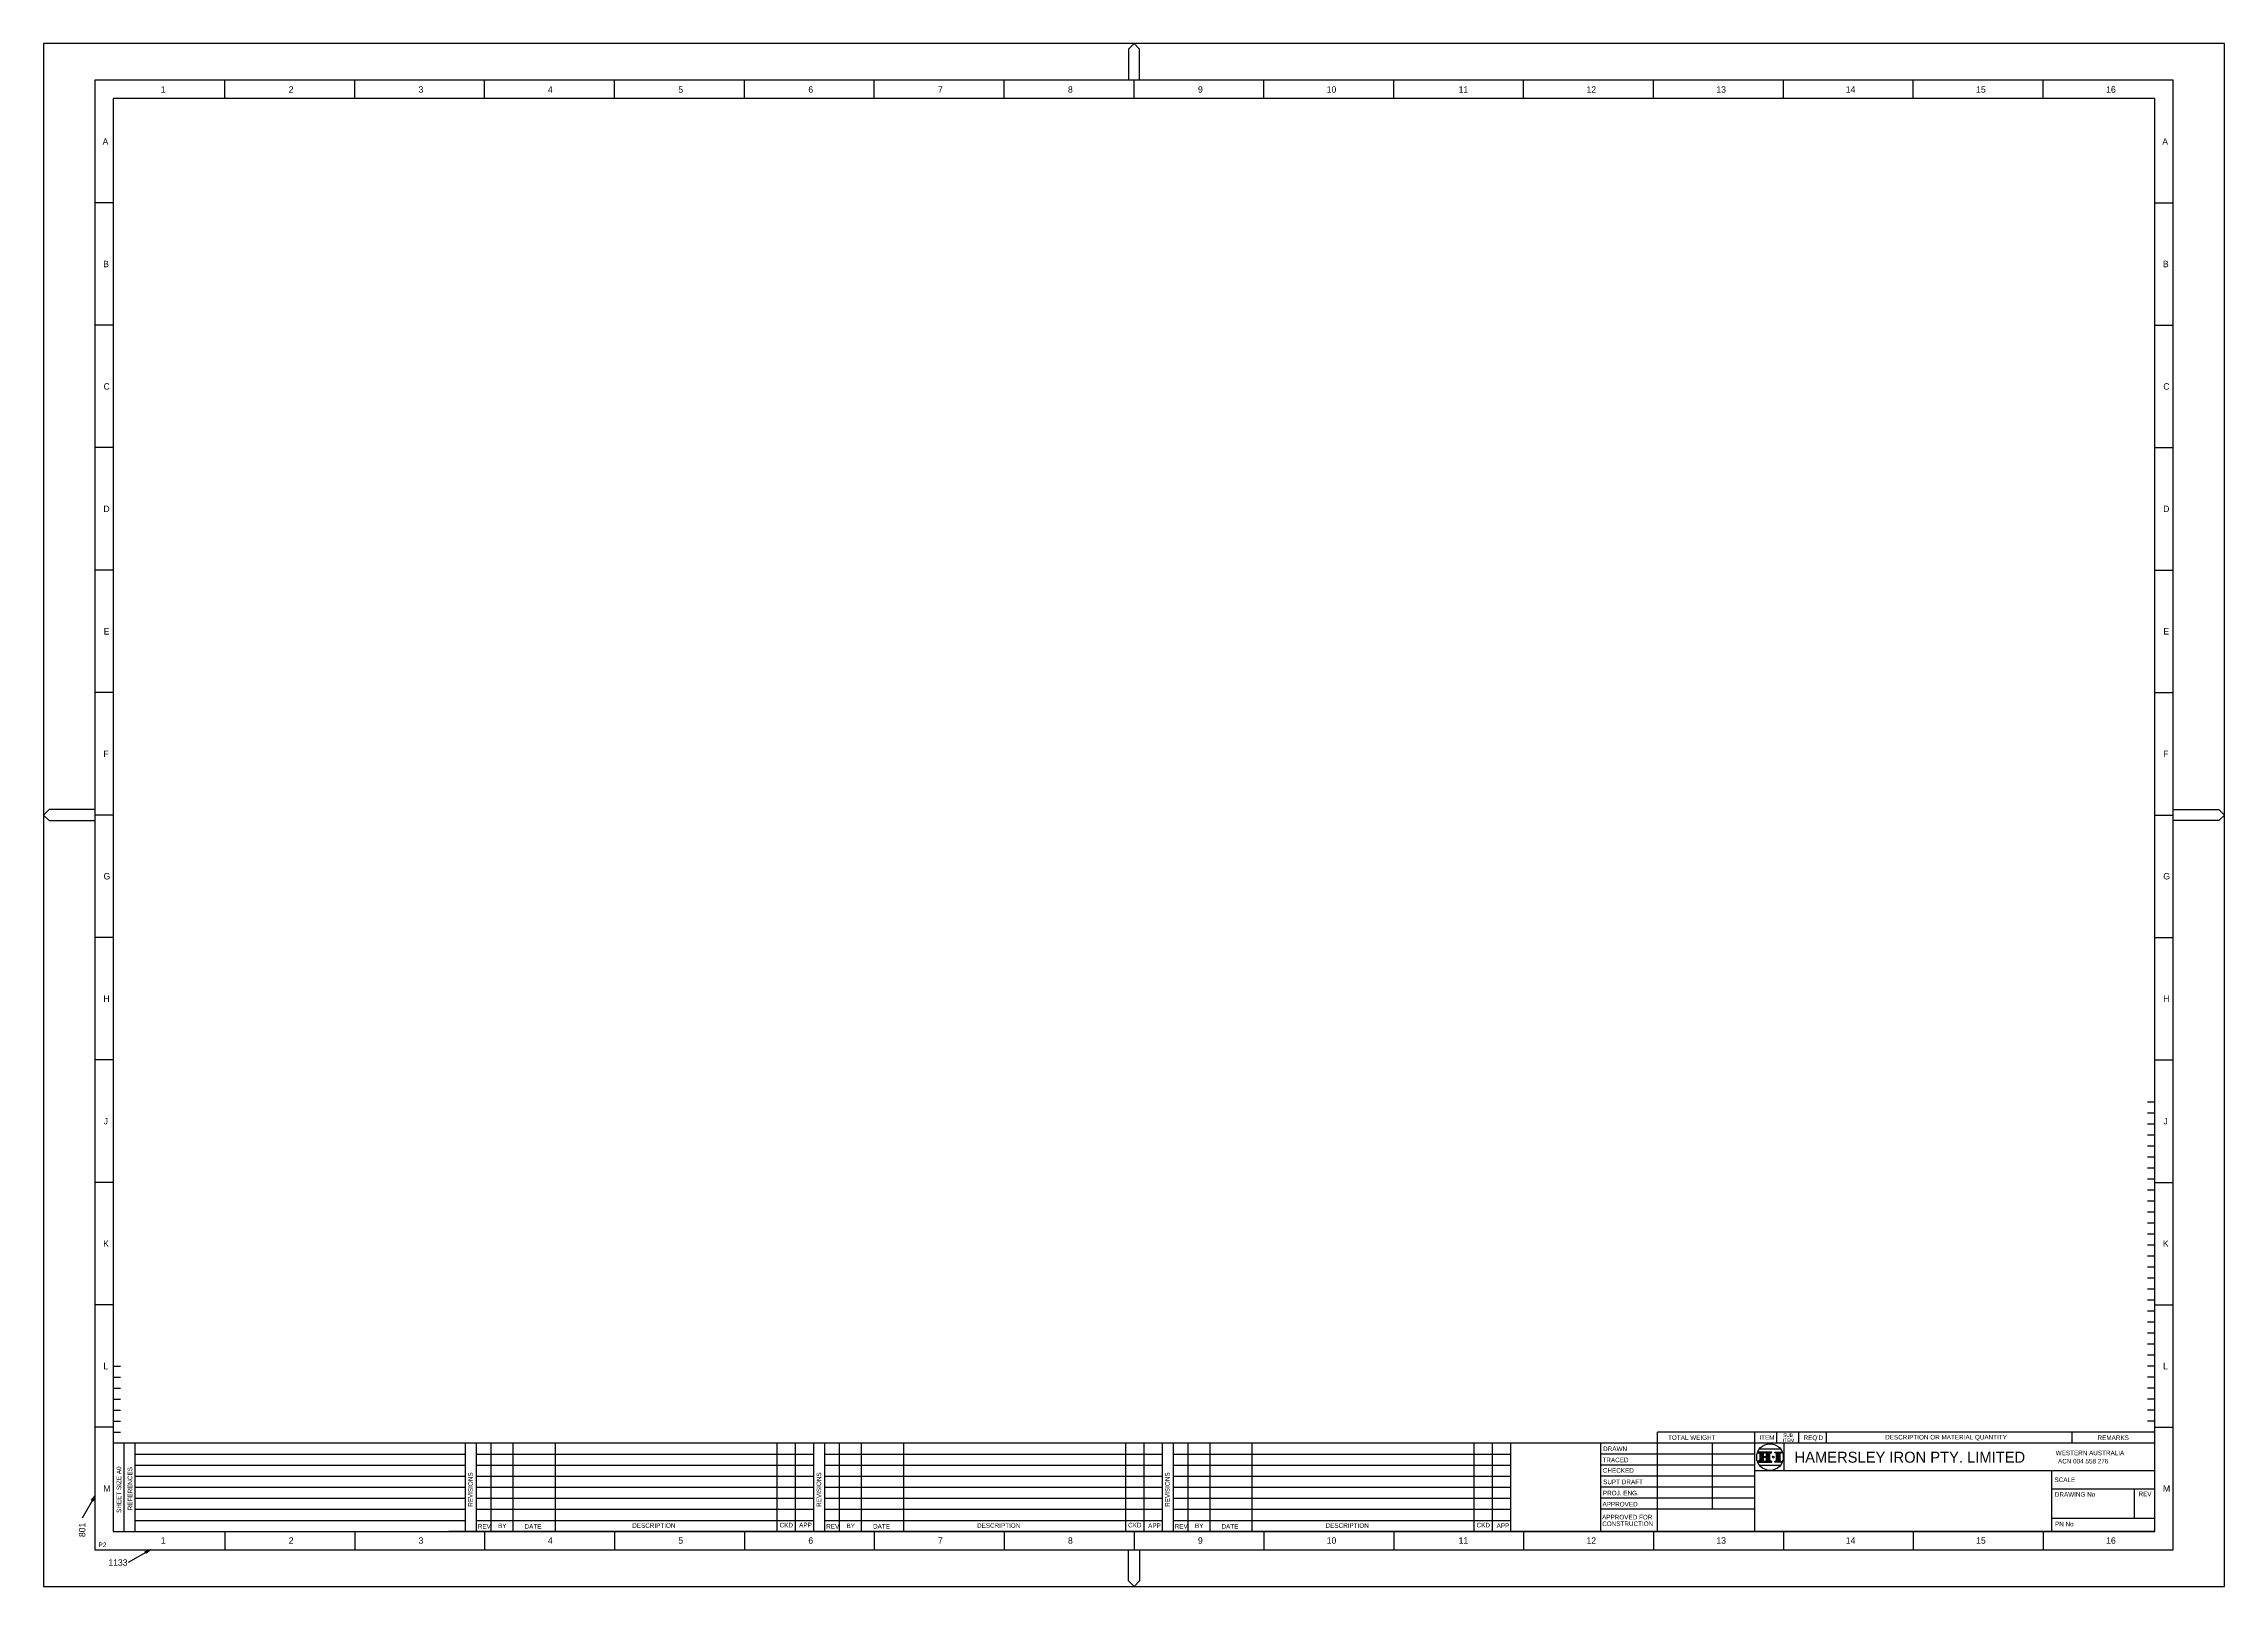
# Model space of a CAD drawing. Extents: x -28 to 1161, y -20 to 821.
import ezdxf

# ---------------------------------------------------------------- set-up
doc = ezdxf.new("R2010")
doc.units = 0
doc.layers.add('G_Border', color=7, linetype='Continuous')

msp = doc.modelspace()

# ---------------------------------------------------------------- linework, layer by layer
at = {"layer": 'G_Border'}
for p, q in [((70.812, 791), (70.812, 801)), ((141.625, 791), (141.625, 801)), ((212.438, 791), (212.438, 801)), ((283.25, 791), (283.25, 801)), ((354.062, 791), (354.062, 801)), ((424.875, 791), (424.875, 801)), ((495.688, 791), (495.688, 801)), ((566.5, 791), (566.5, 801)), ((637.312, 791), (637.312, 801)), ((708.125, 791), (708.125, 801)), ((778.938, 791), (778.938, 801)), ((849.75, 791), (849.75, 801)), ((920.562, 791), (920.562, 801)), ((991.375, 791), (991.375, 801)), ((1062.188, 791), (1062.188, 801)), ((10, 734.25), (0, 734.25)), ((1123, 734.25), (1133, 734.25)), ((10, 667.5), (0, 667.5)), ((1123, 667.5), (1133, 667.5)), ((10, 600.75), (0, 600.75)), ((1123, 600.75), (1133, 600.75)), ((10, 534), (0, 534)), ((1123, 534), (1133, 534)), ((10, 467.25), (0, 467.25)), ((1123, 467.25), (1133, 467.25)), ((10, 400.5), (0, 400.5)), ((1123, 400.5), (1133, 400.5)), ((10, 333.75), (0, 333.75)), ((1123, 333.75), (1133, 333.75)), ((10, 267), (0, 267)), ((1123, 267), (1133, 267)), ((1123, 244), (1119, 244)), ((1123, 238), (1119, 238)), ((1123, 232), (1119, 232)), ((1123, 226), (1119, 226)), ((1123, 220), (1119, 220)), ((1123, 214), (1119, 214)), ((1123, 208), (1119, 208)), ((10, 200.25), (0, 200.25)), ((1123, 202), (1119, 202)), ((1123, 196), (1119, 196)), ((1123, 200.25), (1133, 200.25)), ((1123, 190), (1119, 190)), ((1123, 184), (1119, 184)), ((1123, 178), (1119, 178)), ((1123, 172), (1119, 172)), ((1123, 166), (1119, 166)), ((1123, 160), (1119, 160)), ((1123, 154), (1119, 154)), ((1123, 148), (1119, 148)), ((10, 133.5), (0, 133.5)), ((1123, 142), (1119, 142)), ((1123, 136), (1119, 136)), ((1123, 133.5), (1133, 133.5)), ((1123, 130), (1119, 130)), ((1123, 124), (1119, 124)), ((1123, 118), (1119, 118)), ((1123, 112), (1119, 112)), ((9.999, 100), (13.999, 100)), ((1123, 106), (1119, 106)), ((1123, 100), (1119, 100)), ((9.999, 94), (13.999, 94)), ((9.999, 88), (13.999, 88)), ((1123, 94), (1119, 94)), ((1123, 88), (1119, 88)), ((9.999, 82), (13.999, 82)), ((9.999, 76), (13.999, 76)), ((1123, 82), (1119, 82)), ((1123, 76), (1119, 76)), ((10, 66.75), (0, 66.75)), ((9.999, 70), (13.999, 70)), ((9.999, 64), (13.999, 64)), ((852, 10), (852, 64)), ((1123, 64), (852, 64)), ((905, 58), (905, 64)), ((917, 58), (917, 64)), ((929, 58), (929, 64)), ((944, 58), (944, 64)), ((1078, 58), (1078, 64)), ((1123, 70), (1119, 70)), ((1123, 66.75), (1133, 66.75)), ((1123, 58), (10, 58)), ((16, 10), (16, 58)), ((22, 10), (22, 58)), ((22, 52), (202, 52)), ((202, 10), (202, 58)), ((208, 10), (208, 58)), ((208, 52), (392, 52)), ((216, 10), (216, 58)), ((228, 10), (228, 58)), ((251, 10), (251, 58)), ((372, 10), (372, 58)), ((382, 10), (382, 58)), ((392, 10), (392, 58)), ((398, 10), (398, 58)), ((398, 52), (582, 52)), ((406, 10), (406, 58)), ((418, 10), (418, 58)), ((441, 10), (441, 58)), ((562, 10), (562, 58)), ((572, 10), (572, 58)), ((582, 10), (582, 58)), ((588, 10), (588, 58)), ((588, 52), (772, 52)), ((596, 10), (596, 58)), ((608, 10), (608, 58)), ((631, 10), (631, 58)), ((752, 10), (752, 58)), ((762, 10), (762, 58)), ((772, 10), (772, 58)), ((821, 10), (821, 58)), ((905, 52), (821, 52)), ((882, 22), (882, 58)), ((905, 10), (905, 58)), ((906.72, 53.006), (906.925, 53.211)), ((906.72, 47.915), (906.895, 48.09)), ((906.812, 47.724), (907.515, 48.427)), ((906.869, 52.873), (907.208, 53.211)), ((907.051, 52.771), (907.49, 53.211)), ((907.095, 47.724), (909.559, 50.188)), ((907.232, 52.67), (907.773, 53.211)), ((907.377, 47.724), (909.559, 49.906)), ((907.413, 52.568), (908.056, 53.211)), ((907.567, 54.988), (918.954, 54.988)), ((907.595, 52.467), (908.339, 53.211)), ((907.66, 47.724), (909.559, 49.623)), ((907.739, 50.631), (910.319, 53.211)), ((907.739, 50.914), (910.036, 53.211)), ((907.739, 51.197), (909.753, 53.211)), ((907.739, 51.48), (909.47, 53.211)), ((907.739, 51.763), (909.187, 53.211)), ((907.739, 52.045), (908.905, 53.211)), ((907.739, 52.328), (908.622, 53.211)), ((907.739, 52.386), (907.739, 48.549)), ((907.739, 50.348), (909.559, 52.168)), ((907.739, 50.065), (909.559, 51.885)), ((907.739, 49.783), (909.559, 51.603)), ((907.739, 49.5), (909.559, 51.32)), ((907.739, 49.217), (909.559, 51.037)), ((907.739, 48.934), (909.559, 50.754)), ((907.739, 48.651), (909.83, 50.742)), ((907.943, 47.724), (909.559, 49.34)), ((908.226, 47.724), (909.559, 49.057)), ((908.509, 47.724), (909.559, 48.774)), ((908.792, 47.724), (909.595, 48.528)), ((909.074, 47.724), (909.773, 48.423)), ((909.357, 47.724), (909.951, 48.318)), ((909.559, 52.386), (909.559, 50.742)), ((909.559, 50.742), (911.378, 50.742)), ((911.378, 50.192), (909.559, 50.192)), ((909.559, 50.192), (909.559, 48.549)), ((909.563, 50.192), (910.113, 50.742)), ((909.64, 47.724), (910.129, 48.213)), ((909.845, 50.192), (910.395, 50.742)), ((909.923, 47.724), (910.307, 48.108)), ((910.128, 50.192), (910.678, 50.742)), ((910.148, 52.757), (910.602, 53.211)), ((910.206, 47.724), (910.485, 48.003)), ((910.411, 50.192), (910.961, 50.742)), ((910.489, 47.724), (911.204, 48.44)), ((910.548, 52.875), (910.885, 53.211)), ((910.694, 50.192), (911.244, 50.742)), ((910.726, 52.77), (911.167, 53.211)), ((910.772, 47.724), (913.198, 50.15)), ((910.904, 52.665), (911.45, 53.211)), ((910.977, 50.192), (913.996, 53.211)), ((911.054, 47.724), (913.198, 49.868)), ((911.082, 52.56), (911.733, 53.211)), ((911.26, 52.455), (912.016, 53.211)), ((911.26, 50.192), (913.198, 52.13)), ((911.337, 47.724), (913.198, 49.585)), ((911.378, 50.876), (913.713, 53.211)), ((911.378, 51.159), (913.43, 53.211)), ((911.378, 51.442), (913.147, 53.211)), ((911.378, 51.725), (912.864, 53.211)), ((911.378, 52.007), (912.582, 53.211)), ((911.378, 52.29), (912.299, 53.211)), ((911.378, 50.742), (911.378, 52.386)), ((911.378, 50.028), (913.198, 51.848)), ((911.378, 49.745), (913.198, 51.565)), ((911.378, 49.462), (913.198, 51.282)), ((911.378, 49.179), (913.198, 50.999)), ((911.378, 48.896), (913.198, 50.716)), ((911.378, 48.613), (913.198, 50.433)), ((911.378, 48.549), (911.378, 50.192)), ((911.62, 47.724), (913.198, 49.302)), ((911.903, 47.724), (913.198, 49.019)), ((912.186, 47.724), (913.198, 48.736)), ((912.469, 47.724), (913.26, 48.515)), ((912.751, 47.724), (913.444, 48.416)), ((913.034, 47.724), (913.627, 48.317)), ((913.198, 52.386), (914.216, 52.936)), ((913.198, 48.549), (913.198, 52.386)), ((914.216, 47.999), (913.198, 48.549)), ((913.317, 47.724), (913.811, 48.218)), ((913.6, 47.724), (913.995, 48.119)), ((913.754, 52.686), (914.216, 53.148)), ((913.883, 47.724), (914.178, 48.019)), ((914.166, 47.724), (914.216, 47.774)), ((914.602, 50.46), (915.058, 50.915)), ((914.695, 50.27), (915.276, 50.85)), ((914.863, 50.154), (915.418, 50.71)), ((915.121, 50.13), (915.47, 50.479)), ((915.816, 52.936), (915.816, 53.211)), ((915.816, 53.211), (919.673, 53.211)), ((915.816, 52.961), (916.066, 53.211)), ((916.835, 52.386), (915.816, 52.936)), ((915.816, 47.999), (916.835, 48.549)), ((915.816, 47.87), (916.096, 48.15)), ((915.816, 47.724), (915.816, 47.999)), ((919.673, 47.724), (915.816, 47.724)), ((915.953, 47.724), (916.711, 48.482)), ((915.983, 52.846), (916.349, 53.211)), ((916.167, 52.747), (916.632, 53.211)), ((916.236, 47.724), (918.655, 50.143)), ((916.351, 52.647), (916.914, 53.211)), ((916.519, 47.724), (918.655, 49.86)), ((916.534, 52.548), (917.197, 53.211)), ((916.718, 52.449), (917.48, 53.211)), ((916.801, 47.724), (918.655, 49.578)), ((916.835, 50.586), (919.46, 53.211)), ((916.835, 50.869), (919.177, 53.211)), ((916.835, 51.152), (918.894, 53.211)), ((916.835, 51.435), (918.611, 53.211)), ((916.835, 51.717), (918.329, 53.211)), ((916.835, 52), (918.046, 53.211)), ((916.835, 52.283), (917.763, 53.211)), ((916.835, 48.549), (916.835, 52.386)), ((916.835, 50.303), (918.655, 52.123)), ((916.835, 50.02), (918.655, 51.84)), ((916.835, 49.737), (918.655, 51.557)), ((916.835, 49.455), (918.655, 51.275)), ((916.835, 49.172), (918.655, 50.992)), ((916.835, 48.889), (918.655, 50.709)), ((916.835, 48.606), (918.655, 50.426)), ((917.084, 47.724), (918.655, 49.295)), ((917.367, 47.724), (918.655, 49.012)), ((917.65, 47.724), (918.655, 48.729)), ((917.933, 47.724), (918.722, 48.513)), ((918.216, 47.724), (918.905, 48.414)), ((918.498, 47.724), (919.089, 48.315)), ((919.673, 52.936), (918.655, 52.386)), ((918.655, 52.386), (918.655, 48.549)), ((918.655, 48.549), (919.673, 47.999)), ((918.781, 47.724), (919.273, 48.215)), ((919.064, 47.724), (919.456, 48.116)), ((919.227, 52.695), (919.673, 53.141)), ((919.347, 47.724), (919.64, 48.017)), ((919.63, 47.724), (919.673, 47.767)), ((919.673, 53.211), (919.673, 52.936)), ((919.673, 47.999), (919.673, 47.724)), ((921, 43), (921, 58)), ((22, 46), (202, 46)), ((22, 40), (202, 40)), ((208, 46), (392, 46)), ((208, 40), (392, 40)), ((398, 46), (582, 46)), ((398, 40), (582, 40)), ((588, 46), (772, 46)), ((588, 40), (772, 40)), ((905, 46), (821, 46)), ((905, 40), (821, 40)), ((1123, 43), (905, 43)), ((907.567, 46), (918.954, 46)), ((1067, 10), (1067, 43)), ((0, 29.257), (-7, 17.133)), ((22, 34), (202, 34)), ((22, 28), (202, 28)), ((208, 34), (392, 34)), ((208, 28), (392, 28)), ((398, 34), (582, 34)), ((398, 28), (582, 28)), ((588, 34), (772, 34)), ((588, 28), (772, 28)), ((905, 34), (821, 34)), ((905, 28), (821, 28)), ((1123, 33), (1067, 33)), ((1112, 17), (1112, 33)), ((22, 22), (202, 22)), ((22, 16), (202, 16)), ((208, 22), (392, 22)), ((208, 16), (392, 16)), ((398, 22), (582, 22)), ((398, 16), (582, 16)), ((588, 22), (772, 22)), ((588, 16), (772, 16)), ((905, 22), (821, 22)), ((1123, 17), (1067, 17)), ((30.189, 0), (18.065, -7)), ((70.812, 10), (70.812, 0)), ((141.625, 10), (141.625, 0)), ((1123, 10), (192.999, 10)), ((212.438, 10), (212.438, 0)), ((283.25, 10), (283.25, 0)), ((354.062, 10), (354.062, 0)), ((424.875, 10), (424.875, 0)), ((495.688, 10), (495.688, 0)), ((566.5, 10), (566.5, 0)), ((637.312, 10), (637.312, 0)), ((708.125, 10), (708.125, 0)), ((778.938, 10), (778.938, 0)), ((849.75, 10), (849.75, 0)), ((920.562, 10), (920.562, 0)), ((991.375, 10), (991.375, 0)), ((1062.188, 10), (1062.188, 0))]:
    msp.add_line(p, q, dxfattribs=at)
for points in [[(-28, -20), (1161, -20), (1161, 821), (-28, 821)], [(0, 0), (1133, 0), (1133, 801), (0, 801)], [(10, 10), (1123, 10), (1123, 791), (10, 791)], [(-1.933, 26.909), (0, 29.257), (-1.067, 26.409)], [(27.341, -1.067), (30.189, 0), (27.841, -1.933)]]:
    msp.add_lwpolyline(points, close=True, dxfattribs=at)
for points in [[(569.5, 801), (569.5, 818), (566.5, 821), (563.5, 818), (563.5, 801)], [(0, 403.5), (-25, 403.5), (-28, 400.5), (-25, 397.5), (0, 397.5)], [(1133, 403.5), (1158, 403.5), (1161, 400.5), (1158, 397.5), (1133, 397.5)], [(914.216, 52.936), (914.216, 53.211), (906.72, 53.211), (906.72, 52.94), (906.749, 52.94)], [(907.739, 48.549), (906.72, 47.995)], [(906.72, 47.995), (906.72, 47.995), (906.72, 47.724), (914.216, 47.724), (914.216, 47.999)], [(906.749, 52.94), (907.739, 52.386)], [(910.438, 52.94), (909.559, 52.386)], [(909.559, 48.549), (910.498, 47.995)], [(911.378, 52.386), (910.438, 52.94)], [(910.498, 47.995), (911.378, 48.549)], [(569.5, 0), (569.5, -17), (566.5, -20), (563.5, -17), (563.5, 0)]]:
    msp.add_lwpolyline(points, dxfattribs=at)
msp.add_circle((913.26, 50.494), 7.254, dxfattribs=at)
msp.add_ellipse((915.035, 50.519), major_axis=(0.437, 0), ratio=0.90702948, dxfattribs=at)

# ---------------------------------------------------------------- texts
for s, height, p in [('1', 3.5, (35.902, 794.25)), ('2', 3.5, (105.625, 794.25)), ('3', 3.5, (176.439, 794.25)), ('4', 3.5, (246.975, 794.25)), ('5', 3.5, (318.049, 794.25)), ('6', 3.5, (388.944, 794.25)), ('7', 3.5, (459.648, 794.25)), ('8', 3.5, (530.501, 794.25)), ('9', 3.5, (601.382, 794.25)), ('10', 3.5, (671.575, 794.25)), ('11', 3.5, (743.504, 794.25)), ('12', 3.5, (813.229, 794.25)), ('13', 3.5, (884.041, 794.25)), ('14', 3.5, (954.577, 794.25)), ('15', 3.5, (1025.653, 794.25)), ('16', 3.5, (1096.547, 794.25)), ('A', 3.5, (4.145, 765.875)), ('A', 3.5, (1127.147, 765.875)), ('B', 3.5, (4.503, 699.125)), ('B', 3.5, (1127.505, 699.125)), ('C', 3.5, (4.71, 632.375)), ('C', 3.5, (1127.712, 632.375)), ('D', 3.5, (4.627, 565.625)), ('D', 3.5, (1127.629, 565.625)), ('E', 3.5, (4.766, 498.875)), ('E', 3.5, (1127.767, 498.875)), ('F', 3.5, (4.628, 432.125)), ('F', 3.5, (1127.629, 432.125)), ('G', 3.5, (4.682, 365.375)), ('G', 3.5, (1127.684, 365.375)), ('H', 3.5, (4.627, 298.625)), ('H', 3.5, (1127.629, 298.625)), ('J', 3.5, (4.78, 231.875)), ('J', 3.5, (1127.781, 231.875)), ('K', 3.5, (4.503, 165.125)), ('K', 3.5, (1127.505, 165.125)), ('L', 3.5, (4.572, 98.375)), ('L', 3.5, (1127.574, 98.375)), ('TOTAL WEIGHT', 2.5, (857.663, 59.885)), ('ITEM', 2.5, (907.479, 59.886)), ('SUB', 1.875, (920.438, 61.518)), ('ITEM', 1.875, (920.325, 58.666)), ("REQ'D", 2.5, (931.54, 59.777)), ('DESCRIPTION OR MATERIAL QUANTITY', 2.5, (976.063, 60.086)), ('REMARKS', 2.5, (1091.834, 59.777)), ('TRACED', 2.5, (821.923, 47.675)), ('DRAWN', 2.5, (822.293, 53.768)), ('HAMERSLEY IRON PTY. LIMITED', 6, (926.644, 47.421)), ('WESTERN AUSTRALIA', 2.49974, (1069.029, 51.5)), ('ACN 004 558 276', 2.499, (1070.279, 47)), ('CHECKED', 2.5, (822.124, 41.945)), ('SUPT DRAFT', 2.5, (822.292, 35.71)), ('SCALE', 2.5, (1068.367, 36.85)), ('M', 3.5, (4.572, 31.625)), ('APPROVED', 2.5, (821.924, 23.558)), ('PROJ. ENG.', 2.5, (822.135, 29.624)), ('DRAWING No', 2.5, (1068.555, 28.874)), ('REV', 2.5, (1114.171, 29.147)), ('M', 3.5, (1127.573, 31.625)), ('REV', 2.5, (208.711, 11.496)), ('BY', 2.5, (219.745, 11.751)), ('DATE', 2.5, (234.226, 11.465)), ('DESCRIPTION', 2.5, (292.935, 11.905)), ('CKD', 2.5, (373.296, 12.151)), ('APP', 2.5, (383.935, 12.194)), ('REV', 2.5, (398.711, 11.496)), ('BY', 2.5, (409.745, 11.751)), ('DATE', 2.5, (424.226, 11.465)), ('DESCRIPTION', 2.5, (480.935, 11.905)), ('CKD', 2.5, (563.296, 12.151)), ('APP', 2.5, (574.199, 11.813)), ('REV', 2.5, (588.711, 11.496)), ('BY', 2.5, (599.745, 11.751)), ('DATE', 2.5, (614.226, 11.465)), ('DESCRIPTION', 2.5, (670.935, 11.905)), ('CKD', 2.5, (753.296, 12.151)), ('APP', 2.5, (764.199, 11.813)), ('APPROVED FOR', 2.5, (821.698, 16.502)), ('CONSTRUCTION', 2.5, (821.787, 12.873)), ('PN No', 2.5, (1068.648, 12.744)), ('P2', 2.5, (1.984, 1.421)), ('1', 3.5, (35.902, 3.25)), ('2', 3.5, (105.625, 3.25)), ('3', 3.5, (176.439, 3.25)), ('4', 3.5, (246.975, 3.25)), ('5', 3.5, (318.049, 3.25)), ('6', 3.5, (388.944, 3.25)), ('7', 3.5, (459.648, 3.25)), ('8', 3.5, (530.501, 3.25)), ('9', 3.5, (601.382, 3.25)), ('10', 3.5, (671.575, 3.25)), ('11', 3.5, (743.504, 3.25)), ('12', 3.5, (813.229, 3.25)), ('13', 3.5, (884.041, 3.25)), ('14', 3.5, (954.577, 3.25)), ('15', 3.5, (1025.653, 3.25)), ('16', 3.5, (1096.547, 3.25)), ('1133', 3.5, (7.312, -8.75))]:
    msp.add_text(s, height=height, dxfattribs=at).set_placement(p)
for s, height, p in [('SHEET SIZE A0', 2.5, (14.303, 20.06)), ('REFERENCES', 2.5, (20.345, 21.432)), ('REVISIONS', 2.5, (205.943, 23.34)), ('REVISIONS', 2.5, (395.943, 23.34)), ('REVISIONS', 2.5, (585.943, 23.34)), ('801', 3.5, (-5.25, 6.89))]:
    msp.add_text(s, height=height, rotation=89.999997, dxfattribs=at).set_placement(p)

doc.saveas('drawing.dxf')
